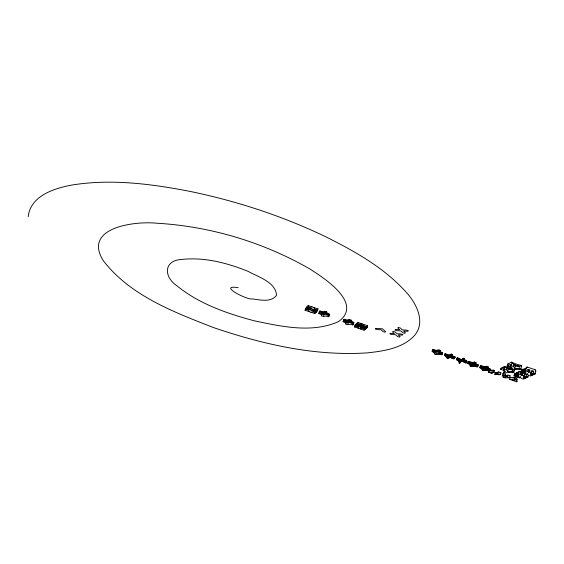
<?xml version="1.0" encoding="UTF-8"?>
<svg xmlns="http://www.w3.org/2000/svg" width="564" height="564" viewBox="0 0 564 564"><rect width="100%" height="100%" fill="white"/><g stroke="black" fill="none" stroke-linecap="round" stroke-linejoin="round"><path stroke-width="0.85" d="M453.844 358.323L453.823 358.986L454.781 357.216L452.384 356.067L452.596 354.805L451.983 354.573M514.41 380.192A4.258 3.729 58.4 0 1 513.882 380.862L516.716 381.814A2.601 0.768 11.7 0 0 516.92 381.327L516.06 380.362L516.765 378.049L514.925 377.429L511.527 377.429A2.608 0.775 11.7 0 0 510.089 377.556L509.722 379.445L512.57 380.333M488.889 370.273A2.601 0.783 12 0 0 488.734 370.329L488.346 372.219L491.223 373.1M486.979 366.177C484.06 367.594 489.615 369.97 488.071 366.586C486.535 366.191 484.42 366.438 482.96 366.889M482.178 368.574C481.106 371.852 485.421 369.498 486.725 369.956C487.973 371.634 492.224 370.287 489.735 369.075A5.146 1.551 12.1 0 0 487.035 368.362M474.035 363.371L475.621 364.288L476.094 362.722L474.585 362.032L473.436 363.554L468.684 362.941L467.852 363.731L468.106 362.13L468.769 361.594L468.684 362.941M462.762 359.508C465.772 363.153 464.235 355.186 462.762 359.508A6.289 1.932 12.4 0 0 465.949 362.73C468.395 362.314 465.977 359.973 464.447 359.874M448.683 357.195L448.683 357.238A6.211 1.918 12.9 0 0 445.377 354.03L445.334 353.656A5.689 1.762 12.9 0 1 448.655 356.342M28.2 216.675C30.519 195.581 54.764 188.101 72.509 184.943C111.799 178.689 151.906 183.977 190.632 191.52C237.388 201.235 283.114 216.259 326.161 236.979C355.341 251.586 384.754 268.048 406.651 292.758C416.528 303.672 425.792 321.995 414.723 335.235C402.781 348.425 383.767 351.09 366.988 352.902C314.691 356.265 262.57 344.315 213.354 327.522C173.606 311.991 129.967 295.557 103.219 260.54C82.485 227.306 135.247 221.003 156.298 223.196C210.062 226.213 263.289 242.167 309.953 269.028C324.117 278.094 363.597 303.404 338.562 321.586C312.118 333.409 281.704 326.549 254.533 320.867C227.081 313.57 199.155 303.947 176.87 285.772C163.299 276.543 163.659 260.067 182.341 259.384C204.845 257.043 227.454 263.036 248.188 271.397C257.861 276.917 275.965 282.063 276.501 295.339C271.249 302.685 260.103 299.893 252.446 298.92C247.681 300.513 216.795 284.482 238.114 287.633M471.659 364.069L471.285 364.915A6.225 1.889 12.3 0 1 475.692 365.239L475.854 364.718L474.754 364.231A1.685 0.515 12.3 0 1 474.564 364.083M482.601 368.983A5.161 1.558 12.3 0 0 480.02 367.848C480.669 364.132 483.496 367.03 486.401 366.896M477.25 366.882L477.891 366.367L478.103 364.76A5.703 1.734 12.3 0 0 475.248 364.069M480.923 365.733L480.225 366.233L480.013 367.841M457.066 358.055C456.995 362.102 456.868 356.222 458.187 358.429M471.06 364.062A5.703 1.734 12.3 0 0 470.679 364.217L470.108 364.534L470.228 366.092L473.993 366.106L477.2 366.868L473.936 365.782L471.25 366.403M459.103 362.335C459.667 356.258 458.187 369.018 460.569 360.819M438.996 349.92C436.811 355.771 444.411 348.644 436.48 350.314C435.45 350.35 433.631 349.588 433.138 349.638C432.969 353.134 431.072 350.73 433.089 349.539M434.872 352.218C432.715 353.706 436.924 355.799 436.494 353.163M530.611 373.572L530.421 374.545L532.317 375.187L533.283 374.771L533.466 373.791M531.57 373.149L531.387 374.129L534.256 374.348L534.503 373.044M534.256 374.348L535.229 373.925L535.786 370.992A1.065 0.924 58.1 0 0 535.017 369.688L527.41 367.101A1.072 0.931 57.8 0 0 526.275 367.749L525.711 370.689L524.753 371.119L525.697 372.191L525.888 371.218M529.518 371.986L529.892 370.026L527.989 369.378L527.615 371.338L528.56 372.409L529.518 371.986L531.429 372.635L531.796 370.675L533.699 371.324L533.325 373.283L535.229 373.925M533.325 373.283L530.456 373.058L530.639 372.078M527.763 373.354L527.573 374.327L528.503 375.384L530.393 376.026L531.351 375.61L531.598 374.313M532.317 375.187L532.501 374.214M478.18 365.141L478.187 365.098A6.225 1.889 12.3 0 0 470.108 364.534M480.979 366.085L484.194 366.819L486.408 366.494M524.753 371.119L525.126 369.166L524.175 369.596L523.801 371.549L522.849 371.972L523.223 370.026L522.278 370.456L521.904 372.395L520.96 372.818L521.524 369.913A1.057 0.924 57.9 0 1 522.652 369.265A14.572 4.526 11.5 0 0 525.986 368.518M521.904 372.395L524.746 372.614L524.929 371.641M523.498 375.229L523.314 376.195L524.252 375.779L524.626 373.847L526.501 374.489L526.134 376.421L528.01 377.055L528.376 375.123M527.573 374.327L526.621 374.743L524.739 374.101L524.922 373.128M526.304 376.914L526.12 377.873L524.252 377.238L524.435 376.28M520.706 376.463L520.516 377.422L521.453 378.458L523.307 379.086L524.245 378.684L524.485 377.408M524.739 374.101L525.683 373.685L525.874 372.712M523.498 376.689L523.314 377.647L525.176 378.282L525.359 377.316M526.621 374.743L526.804 373.77M524.252 377.238L527.058 377.464L527.305 376.181M528.56 372.409L528.926 370.456L527.989 369.378M520.939 369.067L521.51 366.128A1.05 0.402 -71 0 0 521.221 365.373A14.847 4.667 11.3 0 1 511.64 362.13L507.995 363.9A1.043 0.388 -71.1 0 0 507.346 365.091L507.149 366.057L510.942 367.347L510.554 369.286L512.45 369.928L514.305 369.067L519.994 369.498L520.939 369.067L514.756 368.095L513.296 366.466L511.379 365.817L510.448 366.255L512.408 368.426L510.554 369.286M517.921 376.244L517.731 377.196L519.592 377.831L519.775 376.872M520.501 374.51L520.875 372.578L522.75 373.213L522.377 375.145L521.439 375.561L520.501 374.51L518.619 373.869L517.689 374.284L518.64 375.335L518.824 374.376M521.439 375.561L521.813 373.629L520.875 372.578M521.785 371.859L520.121 371.295L515.503 373.382L514.382 374.024L514.008 375.941L514.925 375.525L515.299 373.608L516.694 373.721M509.722 379.445A2.608 0.768 11.7 0 1 511.153 379.318L514.558 379.325L514.925 377.429M517.9 374.792L517.71 375.751L515.841 375.116L516.215 373.192M518.838 375.835L518.654 376.794L515.87 376.569L516.123 375.293M515.841 375.116L516.765 374.7L517.139 372.776M517.689 374.284L518.069 372.36M519.028 368.419L519.409 366.459L513.677 364.506L513.296 366.466M516.716 381.814L517.082 379.924A2.601 0.775 11.6 0 0 517.287 379.431L516.462 378.557L516.765 378.049M518.619 373.869L518.993 371.937L520.121 371.295M503.363 375.948L503.109 377.21L504.949 377.831L508.326 377.838A2.623 0.783 11.8 0 0 509.771 377.704L510.138 375.807L507.924 375.06L506.973 376.555M513.917 372.275L512.034 371.634L512.415 369.702L514.298 370.344L513.917 372.275L512.993 372.698L507.424 372.261L505.619 373.093L503.751 372.466L504.131 370.548L500.402 369.279L501.036 368.116L504.618 366.396L510.885 368.525M512.993 372.698L513.247 371.408M514.756 368.095L515.136 366.142L513.677 364.506M512.034 371.634L507.84 371.309L506.38 369.716L506.761 367.784L508.22 369.385L511.576 369.639M504.949 377.831L505.33 375.941L507.776 375.85M507.84 371.309L508.22 369.385M510.448 366.255L510.836 364.302L507.149 366.057M511.379 365.817L511.957 362.878A1.05 0.395 -71 0 0 511.689 362.123M503.751 372.466L505.548 371.627L503.589 369.505L503.976 367.573L500.402 369.279M503.109 377.21L503.391 376.703L502.538 375.821A2.616 0.783 11.8 0 1 502.721 375.321L503.095 373.424L505.316 374.172A9.151 2.735 11.6 0 0 504.991 374.355M503.589 369.505L504.491 369.075L504.618 366.396M454.781 357.216L454.288 357.075A5.753 1.791 12.6 0 1 452.032 356.053M456.593 359.564L459.202 361.094L458.779 361.679M457.594 358.168L457.601 358.126A6.211 1.911 12.6 0 1 460.802 361.39M496.87 372.402L495.199 372.515L494.818 374.404L499.091 374.715A2.623 0.783 11.9 0 0 500.522 374.581L500.902 372.677L498.682 371.93L497.709 373.439M488.346 372.219A2.608 0.783 12 0 1 489.756 372.085L492.929 372.134L493.486 370.167L494.416 370.485L494.029 372.381L491.237 373.185M495.735 374.722L496.123 372.825L498.308 372.698M445.377 354.03C445.172 357.118 443.353 354.925 445.306 353.663M439.511 352.147C437.812 353.325 441.682 355.01 442.31 354.114C443.79 351.605 437.897 352.331 439.941 350.237M474.719 363.554L474.359 364.478A1.685 0.515 12.3 0 0 474.641 364.767L475.741 365.253M433.11 349.877L436.324 350.611L438.418 350.237M463.446 360.727A6.289 1.939 12.4 0 1 462.424 359.409L461.592 359.585A1.685 0.522 12.5 0 1 460.858 359.529L459.491 359.183L459.378 359.712A6.218 1.903 12.7 0 1 461.14 361.475L462.085 360.77A1.678 0.515 12.5 0 1 462.818 360.819L463.234 360.904M459.378 359.712L460.739 360.065A1.685 0.522 12.5 0 0 461.472 360.114L462.311 359.924L462.424 359.395M461.14 361.489L461.972 361.298A1.678 0.515 12.5 0 1 462.706 361.355L464.066 361.7L464.179 361.171M452.046 357.167L451.976 357.125A6.282 1.946 12.6 0 1 451.207 356.667A6.218 1.911 12.7 0 0 448.986 356.511A6.211 1.918 12.9 0 1 448.613 357.569C447.146 360.946 446.723 355.32 446.822 356.638M450.213 356.096L450.284 355.757A6.282 1.946 12.6 0 1 450.65 354.685L448.577 355.052L445.313 354.319A6.211 1.918 12.9 0 1 448.042 355.602A6.282 1.96 12.8 0 0 450.269 355.757M451.404 356.61L452.321 356.159L452.603 355.038M480.768 367.079L483.997 367.77L486.21 367.446M367.192 327.663L367.679 325.752L357.992 322.467L354.953 325.068L354.46 326.965L364.062 330.208L367.192 327.663L357.491 324.378L354.46 326.965M364.062 330.208L364.548 328.311L367.679 325.752M357.491 324.378L357.992 322.467M352.768 324.956L353.868 322.53L351.266 321.283L351.189 320.162L349.25 319.506L347.389 319.971L344.181 319.252L343.603 319.781L343.095 321.684L345.711 322.925L345.795 324.032L347.727 324.688L349.574 324.237L352.768 324.956L353.868 322.53A6.218 2.002 14.7 0 0 346.296 322.136L345.795 324.032M347.727 324.688C347.494 321.219 351.372 322.404 353.268 323.052M343.095 321.684L343.68 321.156C345.584 321.811 349.483 322.989 349.25 319.506M353.374 324.434L350.512 322.904L351.189 320.162A6.289 2.044 14.8 0 1 343.603 319.781C346.303 319.915 346.247 322.636 348.221 322.791M343.68 321.156L344.181 319.252M460.591 362.377L460.598 362.335A6.218 1.903 12.7 0 0 457.39 359.12M328.537 316.757L329.602 314.31L326.958 313.048L326.803 311.899L324.85 311.236L323.052 311.73L319.851 311.011L319.316 311.561L318.794 313.464L321.452 314.719L321.614 315.861L323.56 316.517L325.343 316.037L328.537 316.757L329.602 314.31A6.232 2.016 15.2 0 0 322.136 313.965L321.614 315.861M318.794 313.464L319.33 312.921C321.226 313.591 325.083 314.719 324.85 311.236A6.296 2.059 15.1 0 0 329.052 314.853C327.162 314.19 323.327 313.055 323.56 316.517M329.087 316.221L326.091 314.515L326.803 311.899A6.303 2.066 15.3 0 1 319.316 311.561C322.002 311.695 322.079 314.437 324.074 314.62A6.239 2.023 15.4 0 0 319.851 311.011L319.33 312.921M314.818 313.563L315.339 311.659L317.983 308.91L308.156 305.582L305.603 308.367L305.075 310.271L314.818 313.563L317.462 310.827L317.983 308.91M305.075 310.271L307.62 307.493L308.156 305.582M458.962 360.748L456.65 359.938M506.916 376.681L509.764 377.704M463.989 358.993L464.524 358.57M477.475 365.197L478.103 364.76M487.825 367.46L488.071 368.214L490.285 369.237M487.402 366.882L487.952 366.508M434.999 352.176L434.618 352.528L432.137 351.287M515.306 379.339L514.812 379.924A5.788 3.793 -71.3 0 1 513.903 380.686L512.57 380.411M466.766 362.292L464.362 361.122L464.644 360.142M309.502 309.685L309.298 308.529L306.619 307.26L306.09 309.164L308.769 310.433L308.973 311.582M314.056 307.577L314.247 308.748L316.919 310.017L316.397 311.927L313.718 310.658L313.528 309.495M464.461 359.494L464.849 359.19M464.51 360.382L464.546 360.347A5.76 1.777 12.4 0 0 466.456 361.193L466.914 360.967M312.089 306.915L310.327 307.422L307.133 306.703L306.597 308.614L309.798 309.326L311.561 308.825M311.448 310.348L313.203 309.855L316.39 310.567L315.868 312.47L312.675 311.758L310.919 312.244M432.595 351.421L436.198 352.232L438.566 351.83M434.407 353.473L434.59 352.479M440.308 350.878L440.103 351.887L442.55 353.071M440.096 351.83L439.892 352.838L442.338 354.023M434.788 354.093C436.148 352.93 433.575 352.155 432.221 351.647M457.087 359.705L457.101 359.691A5.696 1.741 12.7 0 1 460.034 362.645M471.285 364.915L471.546 364.605A1.678 0.515 12.4 0 0 471.25 364.245L470.975 364.09M442.507 352.697L441.908 352.881M435.704 354.425L437.763 354.016L442.035 354.615M450.544 355.08L450.178 355.242A6.239 1.762 8.7 0 1 450.347 355.017M448.613 357.569L452.032 357.414A6.282 1.777 15 0 1 451.235 357.012M448.528 357.943L450.594 357.548L453.745 358.295M464.073 360.459C462.325 361.305 465.998 363.082 466.456 362.878M481.973 369.561C482.763 366.685 489.615 369.942 485.689 370.153A2.489 0.754 12.1 0 1 485.301 370.139L485.625 370.153M488.086 368.08L487.726 369.032L490.088 370.188M438.2 351.189L436.106 351.562L432.891 350.829M436.282 354.107L439.053 353.832L441.647 354.841M474.81 362.053L472.371 362.426L468.733 361.609M474.218 362.384L472.012 362.701L468.839 361.975M474.359 363.984L471.941 364.323L468.331 363.512M487.515 368.398L486.929 368.99L485.886 368.905M489.778 370.767C489.171 370.957 485.745 368.969 487.691 369.159M494.416 370.485L492.746 370.604A8.58 2.573 11.9 0 0 491.646 370.823M486.528 368.109L484.081 368.433L480.472 367.615M494.818 374.404L496.68 373.53L500.522 374.581M454.683 356.85L452.06 355.595M514.382 374.024L518.993 371.937M521.813 373.629L522.75 373.213M528.926 370.456L529.892 370.026M517.731 377.196L518.654 376.794M519.592 377.831L520.516 377.422M530.456 373.058L531.429 372.635M467.901 363.738L467.923 363.724A5.767 1.77 12.4 0 0 475.346 364.281M525.176 378.282L526.12 377.873M527.058 377.464L528.01 377.055M506.881 376.745L505.612 376.505A5.852 3.412 -57 0 1 504.9 375.984M493.486 370.167L490.144 370.188A2.601 0.783 12 0 0 489.834 370.174M490.165 368.863L487.578 367.608M450.1 355.264L447.703 355.299L444.601 354.481M471.786 366.198L472.364 365.888M485.273 368.426L483.834 368.01M448.02 358.57L448.07 358.57A5.541 2.178 33.9 0 0 447.908 357.654M485.724 370.153L485.766 370.153A5.146 1.544 12.1 0 1 489.298 370.992L489.277 370.978M437.96 352.119L439.257 352.218M485.259 370.139L484.998 370.139A5.654 1.699 12.1 0 0 483.306 370.513M515.136 366.142L519.409 366.459M522.278 370.456L523.695 370.562M531.549 371.154L533.699 371.324M525.683 373.685L520.96 372.818M524.393 374.32L526.501 374.489M514.925 375.525L517.71 375.751M523.314 376.195L526.134 376.421M452.236 354.403C450.481 352.726 449.614 356.645 451.813 356.314M504.991 375.469L506.289 375.504A9.137 2.757 11.9 0 0 507.896 375.046M475.762 364.443L476.488 364.626M447.005 354.784L447.386 355.038M440.787 352.549L441.619 352.789M446.046 354.989L447.196 355.489M463.502 358.225L463.545 358.232A5.76 1.777 12.4 0 0 463.15 359.155M476.869 364.732L477.652 364.986M504.491 369.075L506.38 369.716M522.377 375.145L524.252 375.779M516.765 374.7L518.64 375.335M508.234 371.937L509.729 372.444M514.008 375.941L515.87 376.569M307.62 307.493L317.462 310.827M324.328 313.147L326.288 313.817M348.742 321.417L350.688 322.079M305.603 308.367L315.339 311.659M354.953 325.068L364.548 328.311M495.199 372.515L496.123 372.825M493.105 372.071L494.029 372.381M502.714 375.321L505.591 376.294A4.286 3.751 58.2 0 1 505.365 374.186M514.558 379.325L516.398 379.953M524.175 369.596L525.436 370.026M525.711 370.689L527.615 371.338M523.801 371.549L525.697 372.191M531.387 374.129L533.283 374.771M514.347 368.504L516.61 369.272M522.849 371.972L524.746 372.614M512.457 369.06L514.023 369.589L514.298 370.344M504.879 367.143L511.604 369.427M432.651 349.75L433.434 350.032M444.897 353.896L446.54 354.544M466.971 361.341L464.454 360.036M456.798 358.612L457.672 358.93M480.133 366.508L481.339 366.967M432.355 350.343L433.589 350.808M479.936 367.46L482.495 368.997A3.511 1.057 12.2 0 1 482.876 369.413A2.545 0.768 12.1 0 1 482.594 369.145M470.15 363.759L470.609 363.928M475.748 362.37L475.79 362.384A5.76 1.777 12.3 0 1 468.324 361.827M446.068 354.594L447.273 355.137M453.033 358.02L452.723 357.886M434.005 350.265L434.548 350.526M452.624 357.844L451.898 357.477M458.821 358.711L459.322 358.993M503.356 374.355L502.919 373.925A2.608 0.783 11.8 0 1 503.095 373.424M523.314 377.647L524.245 378.684M530.421 374.545L531.351 375.61M515.764 378.183L513.945 377.866A9.116 2.7 11.5 0 0 513.007 378.049M446.632 357.928L446.653 357.978A5.922 2.538 52.5 0 0 446.526 357.054M512.514 379.551L512.57 380.249M491.166 372.332L491.223 373.03M510.145 375.807A2.623 0.79 11.7 0 1 509.56 375.941M500.902 372.677A2.623 0.79 11.9 0 1 499.979 372.832M498.625 371.909A8.615 2.608 12 0 1 496.898 372.416M496.701 373.453A7.861 2.841 -71.2 0 1 495.601 372.36M493.993 370.724A7.804 2.771 -71.3 0 1 492.182 373.199M480.415 365.951A5.154 1.565 12.2 0 1 482.678 366.889M482.291 370.174A5.689 1.72 12.3 0 0 482.946 369.441A2.059 0.62 12.1 0 0 485.181 370.139M485.315 368.207A2.037 0.62 12.1 0 1 485.096 368.172M474.571 364.09A6.289 1.932 12.4 0 1 470.193 363.766M471.433 364.386A6.225 1.889 12.3 0 1 475.804 364.711M470.27 366.114A5.703 1.727 12.3 0 1 477.673 366.671M469.911 365.479A6.225 1.882 12.3 0 1 477.983 366.085M475.91 363.963A6.289 1.932 12.4 0 1 467.817 363.357M476.115 363.004A6.282 1.932 12.3 0 1 475.685 363.174M469.008 362.715A6.282 1.932 12.3 0 1 468.021 362.412M464.031 361.686A6.289 1.932 12.4 0 1 462.304 359.938M459.526 359.197A6.218 1.911 12.7 0 1 461.26 360.939M460.591 360.664A5.696 1.748 12.6 0 1 460.492 360.727M457.503 357.802A5.696 1.748 12.6 0 1 460.894 360.121M466.047 363.096A5.76 1.77 12.4 0 1 463.129 360.142M462.748 359.881A6.282 1.939 12.4 0 1 462.966 358.549M444.855 354.819A6.176 1.072 15.5 0 1 445.511 355.038M448.676 357.689A6.176 2.066 16.8 0 1 448.338 357.858M453.541 358.443A6.239 2.735 9.6 0 1 452.85 358.168M454.041 358.471A6.155 1.438 13 0 1 450.065 355.898M448.845 356.85A6.211 1.988 11.3 0 1 448.986 357.259M448.972 356.906A6.211 2.171 14 0 1 451.137 357.061M450.164 356.088A6.282 1.875 14.2 0 1 450.086 355.701M447.287 355.475A6.211 2.08 10.4 0 1 448.056 355.933M450.291 356.152A6.267 1.678 11.6 0 1 448.027 356.004M452.018 356.836A6.282 1.946 12.6 0 1 450.714 354.403M445.419 354.798A6.091 2.326 12.5 0 1 448.958 357.477M446.124 356.406A5.386 2.326 58.2 0 1 446.187 357.223M445.863 355.891A5.407 1.107 9.2 0 1 444.925 355.835M445.849 356.406A3.835 1.537 11.7 0 1 447.393 357.611M447.062 356.688A5.936 1.375 8.9 0 1 446.42 356.723M445.623 355.976A3.335 1.375 12.7 0 1 446.977 357.04M450.911 354.975A5.753 1.791 12.6 0 1 451.292 354.086M448.5 357.294A6.063 2.369 33 0 1 448.591 358.302M445.088 355.405A5.562 2.157 12.9 0 1 448.331 357.83M451.031 355.912A6.112 1.163 -6.2 0 1 452.152 355.546M454.098 358.859A5.619 1.269 12.7 0 1 450.509 356.504M455.204 357.541A6.014 2.319 16.7 0 1 454.182 357.125M451.419 356.49A5.584 1.022 -7 0 1 452.455 356.152M455.416 356.984A5.478 2.256 16.4 0 1 454.492 356.61M451.947 357.978A3.87 0.818 13.9 0 1 451.715 356.934M452.391 357.456A3.363 0.67 12.9 0 1 452.377 356.617M527.474 367.108A14.572 4.526 11.5 0 1 527.319 367.467M534.341 369.737A14.622 4.441 11 0 1 534.975 369.667M526.275 367.798A14.058 5.407 -70.8 0 1 521.503 369.97M535.786 371.041A14.044 5.548 -70.7 0 1 535.363 371.472M511.802 367.665A14.213 12.401 56.6 0 1 507.311 365.134M507.995 363.879A14.312 4.378 11.7 0 1 509.017 364.104M521.51 366.114A14.403 12.542 56.5 0 1 516.624 365.528M516.462 365.472A14.403 12.535 56.5 0 1 511.971 362.863M358.598 327.733L358.309 328.262L359 325.555L356.159 324.032L355.665 325.936L358.598 327.733M363.026 326.746L363.533 327.599L365.93 328.685L366.417 326.782C363.308 326.894 363.547 322.199 363.026 326.746M359.804 325.125L360.671 325.921L362.398 325.999A2.898 0.931 14.5 0 0 362.772 325.689L361.905 324.892L360.177 324.808A2.898 0.931 14.4 0 0 359.804 325.125M365.789 327.296L365.31 329.193L362.109 328.474L360.227 328.911L360.713 327.014L361.263 326.711L365.789 327.296M361.869 323.778C362.109 327.268 358.182 326.07 356.272 325.421L356.765 323.51L359.973 324.237L361.869 323.778M375.906 328.417L375.25 328.932L377.189 329.587L381.088 329.806L383.005 331.554L384.937 332.21L385.607 331.702L382.42 328.777L375.906 328.417M390.45 333.345L389.773 333.853L391.705 334.501L395.632 334.734L397.493 336.461L399.418 337.117L400.116 336.623L398.262 334.889L402.224 335.122L402.936 334.614L400.99 333.958L397.021 333.726L395.145 331.97L393.193 331.315L392.502 331.822L394.384 333.571L390.45 333.345M395.632 329.503L394.934 330.025L396.894 330.687L400.891 330.913L402.766 332.682L404.719 333.345L405.438 332.838L403.577 331.061L407.61 331.287L408.343 330.765L406.369 330.095L402.322 329.869L400.44 328.079L398.459 327.409L397.747 327.931L399.643 329.721L395.632 329.503M360.128 327.071L360.276 327.233A1.262 0.402 14.5 0 0 361.15 327.522L361.32 327.388A1.262 0.402 14.5 0 0 360.445 327.099L360.184 327.064"/></g></svg>
